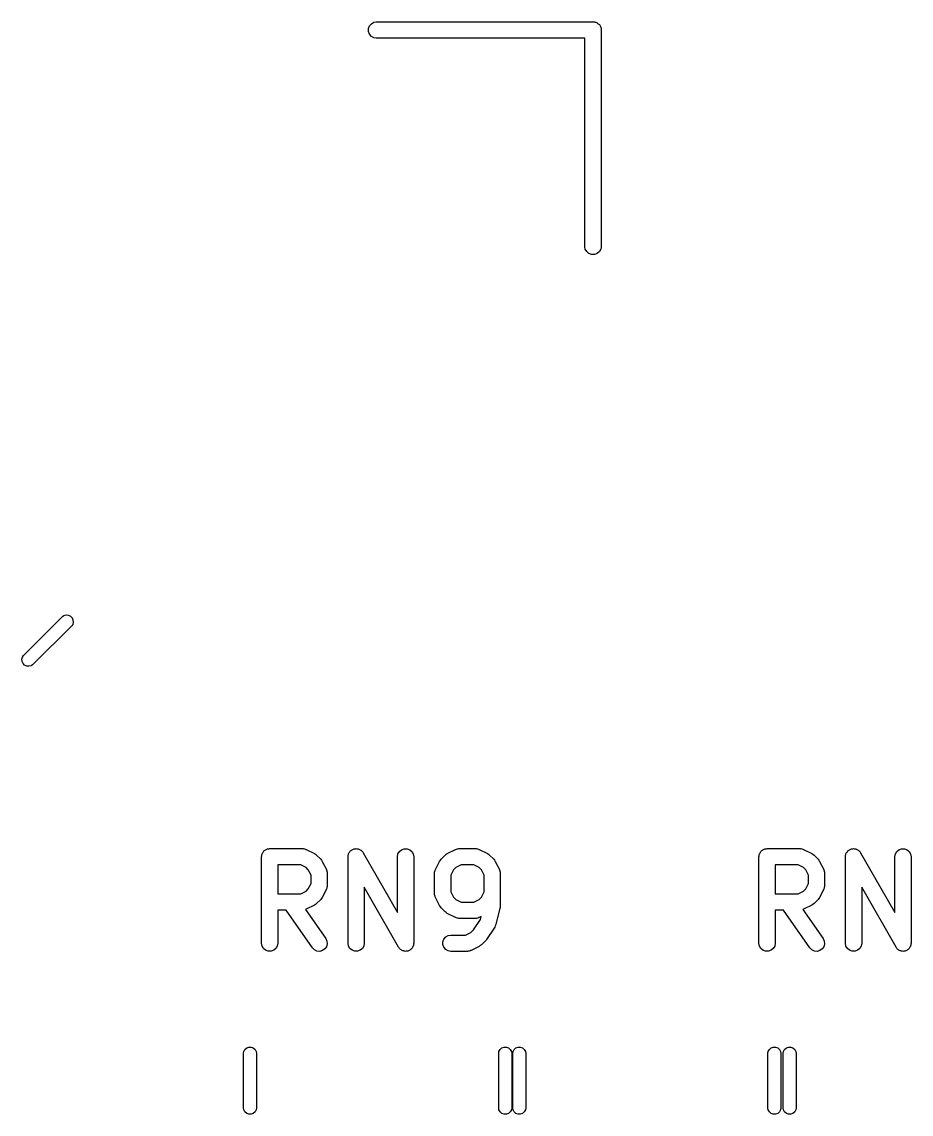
# Model space of a CAD drawing. Extents: x 553.3 to 630.8, y 408.7 to 458.1.
# Drawn here: x 591.3 to 599.52, y 427.53 to 437.63 of the extents above; entities that cross this region are included whole.
import ezdxf

# ---------------------------------------------------------------- set-up
doc = ezdxf.new("R2010")
doc.units = 0
doc.header["$MEASUREMENT"] = 0
doc.layers.add('BLACK', color=7, linetype='CONTINUOUS')

msp = doc.modelspace()

# ---------------------------------------------------------------- linework, layer by layer
at = {"layer": 'BLACK', "linetype": 'CONTINUOUS'}
for p, q in [((594.505, 437.564), (594.514, 437.589)), ((594.505, 437.538), (594.505, 437.564)), ((594.514, 437.589), (594.531, 437.609)), ((594.531, 437.609), (594.554, 437.622)), ((594.554, 437.622), (594.574, 437.626)), ((594.574, 437.626), (596.587, 437.626)), ((596.587, 437.626), (596.593, 437.626)), ((596.587, 437.626), (596.587, 437.626)), ((596.593, 437.626), (596.6, 437.624)), ((596.6, 437.624), (596.606, 437.622)), ((596.606, 437.622), (596.612, 437.619)), ((596.612, 437.619), (596.618, 437.617)), ((596.618, 437.617), (596.623, 437.612)), ((596.623, 437.612), (596.629, 437.609)), ((596.629, 437.609), (596.633, 437.604)), ((596.633, 437.604), (596.639, 437.6)), ((596.639, 437.6), (596.642, 437.594)), ((596.642, 437.594), (596.646, 437.589)), ((596.646, 437.589), (596.648, 437.583)), ((596.648, 437.583), (596.652, 437.577)), ((596.652, 437.577), (596.653, 437.57)), ((596.653, 437.57), (596.655, 437.564)), ((596.655, 437.564), (596.655, 437.557)), ((596.655, 437.557), (596.655, 437.557)), ((596.655, 437.557), (596.655, 435.544)), ((594.514, 437.513), (594.505, 437.538)), ((594.531, 437.492), (594.514, 437.513)), ((594.554, 437.479), (594.531, 437.492)), ((594.574, 437.476), (594.554, 437.479)), ((596.505, 437.476), (594.574, 437.476)), ((596.505, 435.544), (596.505, 437.476)), ((596.509, 435.525), (596.505, 435.544)), ((596.655, 435.544), (596.652, 435.525)), ((596.522, 435.502), (596.509, 435.525)), ((596.542, 435.485), (596.522, 435.502)), ((596.567, 435.476), (596.542, 435.485)), ((596.593, 435.476), (596.567, 435.476)), ((596.618, 435.485), (596.593, 435.476)), ((596.639, 435.502), (596.618, 435.485)), ((596.652, 435.525), (596.639, 435.502)), ((591.314, 431.767), (591.675, 432.128)), ((591.675, 432.128), (591.688, 432.137)), ((591.688, 432.137), (591.708, 432.143)), ((591.708, 432.143), (591.729, 432.141)), ((591.729, 432.141), (591.749, 432.132)), ((591.749, 432.132), (591.763, 432.117)), ((591.763, 432.117), (591.772, 432.098)), ((591.772, 432.098), (591.774, 432.077)), ((591.76, 432.043), (591.399, 431.683)), ((591.769, 432.056), (591.76, 432.043)), ((591.774, 432.077), (591.769, 432.056)), ((591.299, 431.734), (591.305, 431.754)), ((591.301, 431.713), (591.299, 431.734)), ((591.31, 431.694), (591.301, 431.713)), ((591.305, 431.754), (591.314, 431.767)), ((591.325, 431.679), (591.31, 431.694)), ((591.344, 431.67), (591.325, 431.679)), ((591.365, 431.668), (591.344, 431.67)), ((591.386, 431.673), (591.365, 431.668)), ((591.399, 431.683), (591.386, 431.673)), ((593.548, 429.969), (593.553, 429.973)), ((593.553, 429.973), (593.559, 429.975)), ((593.559, 429.975), (593.565, 429.979)), ((593.565, 429.979), (593.571, 429.98)), ((593.571, 429.98), (593.577, 429.982)), ((593.577, 429.982), (593.584, 429.982)), ((593.584, 429.982), (593.59, 429.983)), ((593.59, 429.983), (593.895, 429.983)), ((593.895, 429.983), (593.899, 429.982)), ((593.899, 429.982), (593.904, 429.983)), ((593.904, 429.983), (593.912, 429.98)), ((593.912, 429.98), (593.921, 429.979)), ((593.921, 429.979), (593.925, 429.976)), ((593.925, 429.976), (593.929, 429.975)), ((593.929, 429.975), (594.005, 429.937)), ((594.348, 429.969), (594.353, 429.973)), ((594.353, 429.973), (594.359, 429.975)), ((594.359, 429.975), (594.365, 429.979)), ((594.365, 429.979), (594.371, 429.98)), ((594.371, 429.98), (594.377, 429.982)), ((594.377, 429.982), (594.384, 429.982)), ((594.384, 429.982), (594.391, 429.983)), ((594.391, 429.983), (594.397, 429.982)), ((594.397, 429.982), (594.404, 429.982)), ((594.404, 429.982), (594.41, 429.98)), ((594.41, 429.98), (594.416, 429.978)), ((594.416, 429.978), (594.422, 429.975)), ((594.422, 429.975), (594.428, 429.973)), ((594.428, 429.973), (594.433, 429.969)), ((594.79, 429.956), (594.81, 429.973)), ((594.81, 429.973), (594.835, 429.982)), ((594.835, 429.982), (594.861, 429.982)), ((594.861, 429.982), (594.885, 429.973)), ((594.885, 429.973), (594.905, 429.956)), ((595.233, 429.937), (595.309, 429.975)), ((595.309, 429.975), (595.313, 429.976)), ((595.313, 429.976), (595.317, 429.979)), ((595.317, 429.979), (595.326, 429.98)), ((595.326, 429.98), (595.334, 429.983)), ((595.334, 429.983), (595.339, 429.982)), ((595.339, 429.982), (595.343, 429.983)), ((595.343, 429.983), (595.495, 429.983)), ((595.495, 429.983), (595.499, 429.982)), ((595.499, 429.982), (595.504, 429.983)), ((595.504, 429.983), (595.512, 429.98)), ((595.512, 429.98), (595.521, 429.979)), ((595.521, 429.979), (595.525, 429.976)), ((595.525, 429.976), (595.529, 429.975)), ((595.529, 429.975), (595.605, 429.937)), ((598.147, 429.969), (598.152, 429.973)), ((598.152, 429.973), (598.158, 429.975)), ((598.158, 429.975), (598.164, 429.979)), ((598.164, 429.979), (598.17, 429.98)), ((598.17, 429.98), (598.176, 429.982)), ((598.176, 429.982), (598.183, 429.982)), ((598.183, 429.982), (598.19, 429.983)), ((598.19, 429.983), (598.494, 429.983)), ((598.494, 429.983), (598.499, 429.982)), ((598.499, 429.982), (598.503, 429.983)), ((598.503, 429.983), (598.511, 429.98)), ((598.511, 429.98), (598.52, 429.979)), ((598.52, 429.979), (598.524, 429.976)), ((598.524, 429.976), (598.528, 429.975)), ((598.528, 429.975), (598.604, 429.937)), ((598.947, 429.969), (598.952, 429.973)), ((598.952, 429.973), (598.958, 429.975)), ((598.958, 429.975), (598.964, 429.979)), ((598.964, 429.979), (598.97, 429.98)), ((598.97, 429.98), (598.976, 429.982)), ((598.976, 429.982), (598.983, 429.982)), ((598.983, 429.982), (598.99, 429.983)), ((598.99, 429.983), (598.996, 429.982)), ((598.996, 429.982), (599.003, 429.982)), ((599.003, 429.982), (599.009, 429.98)), ((599.009, 429.98), (599.015, 429.978)), ((599.015, 429.978), (599.021, 429.975)), ((599.021, 429.975), (599.027, 429.973)), ((599.027, 429.973), (599.032, 429.969)), ((599.389, 429.956), (599.409, 429.973)), ((599.409, 429.973), (599.434, 429.982)), ((599.434, 429.982), (599.46, 429.982)), ((599.46, 429.982), (599.484, 429.973)), ((599.484, 429.973), (599.504, 429.956)), ((593.515, 429.908), (593.517, 429.915)), ((593.515, 429.108), (593.515, 429.908)), ((593.517, 429.921), (593.519, 429.927)), ((593.517, 429.915), (593.517, 429.921)), ((593.519, 429.927), (593.52, 429.934)), ((593.52, 429.934), (593.523, 429.939)), ((593.523, 429.939), (593.526, 429.946)), ((593.526, 429.946), (593.53, 429.951)), ((593.53, 429.951), (593.533, 429.956)), ((593.533, 429.956), (593.538, 429.961)), ((593.538, 429.961), (593.542, 429.966)), ((593.542, 429.966), (593.548, 429.969)), ((594.005, 429.937), (594.015, 429.93)), ((594.015, 429.93), (594.024, 429.923)), ((594.024, 429.923), (594.063, 429.885)), ((594.063, 429.885), (594.069, 429.875)), ((594.069, 429.875), (594.077, 429.865)), ((594.315, 429.908), (594.317, 429.915)), ((594.315, 429.108), (594.315, 429.908)), ((594.317, 429.921), (594.319, 429.927)), ((594.317, 429.915), (594.317, 429.921)), ((594.319, 429.927), (594.32, 429.934)), ((594.32, 429.934), (594.323, 429.94)), ((594.323, 429.94), (594.326, 429.946)), ((594.326, 429.946), (594.33, 429.951)), ((594.33, 429.951), (594.333, 429.956)), ((594.333, 429.956), (594.338, 429.961)), ((594.338, 429.961), (594.343, 429.966)), ((594.343, 429.966), (594.348, 429.969)), ((594.433, 429.969), (594.439, 429.965)), ((594.439, 429.965), (594.443, 429.96)), ((594.443, 429.96), (594.448, 429.956)), ((594.448, 429.956), (594.451, 429.95)), ((594.451, 429.95), (594.456, 429.945)), ((594.456, 429.945), (594.773, 429.391)), ((594.773, 429.908), (594.777, 429.934)), ((594.773, 429.391), (594.773, 429.908)), ((594.777, 429.934), (594.79, 429.956)), ((594.905, 429.956), (594.918, 429.934)), ((594.918, 429.934), (594.923, 429.908)), ((594.923, 429.908), (594.923, 429.108)), ((595.161, 429.865), (595.169, 429.875)), ((595.169, 429.875), (595.176, 429.885)), ((595.176, 429.885), (595.214, 429.923)), ((595.214, 429.923), (595.223, 429.93)), ((595.223, 429.93), (595.233, 429.937)), ((595.605, 429.937), (595.615, 429.93)), ((595.615, 429.93), (595.624, 429.923)), ((595.624, 429.923), (595.663, 429.885)), ((595.663, 429.885), (595.669, 429.875)), ((595.669, 429.875), (595.677, 429.865)), ((598.115, 429.908), (598.116, 429.915)), ((598.115, 429.108), (598.115, 429.908)), ((598.116, 429.921), (598.118, 429.927)), ((598.116, 429.915), (598.116, 429.921)), ((598.118, 429.927), (598.119, 429.934)), ((598.119, 429.934), (598.122, 429.939)), ((598.122, 429.939), (598.125, 429.946)), ((598.125, 429.946), (598.129, 429.951)), ((598.129, 429.951), (598.132, 429.956)), ((598.132, 429.956), (598.137, 429.961)), ((598.137, 429.961), (598.141, 429.966)), ((598.141, 429.966), (598.147, 429.969)), ((598.604, 429.937), (598.614, 429.93)), ((598.614, 429.93), (598.624, 429.923)), ((598.624, 429.923), (598.662, 429.885)), ((598.662, 429.885), (598.668, 429.875)), ((598.668, 429.875), (598.676, 429.865)), ((598.915, 429.908), (598.916, 429.915)), ((598.915, 429.108), (598.915, 429.908)), ((598.916, 429.921), (598.918, 429.927)), ((598.916, 429.915), (598.916, 429.921)), ((598.918, 429.927), (598.919, 429.934)), ((598.919, 429.934), (598.922, 429.94)), ((598.922, 429.94), (598.925, 429.946)), ((598.925, 429.946), (598.929, 429.951)), ((598.929, 429.951), (598.932, 429.956)), ((598.932, 429.956), (598.937, 429.961)), ((598.937, 429.961), (598.942, 429.966)), ((598.942, 429.966), (598.947, 429.969)), ((599.032, 429.969), (599.038, 429.965)), ((599.038, 429.965), (599.042, 429.96)), ((599.042, 429.96), (599.047, 429.956)), ((599.047, 429.956), (599.05, 429.95)), ((599.05, 429.95), (599.055, 429.945)), ((599.055, 429.945), (599.372, 429.391)), ((599.372, 429.908), (599.376, 429.934)), ((599.372, 429.391), (599.372, 429.908)), ((599.376, 429.934), (599.389, 429.956)), ((599.504, 429.956), (599.517, 429.934)), ((599.517, 429.934), (599.522, 429.908)), ((599.522, 429.908), (599.522, 429.108)), ((593.665, 429.833), (593.665, 429.564)), ((593.878, 429.833), (593.665, 429.833)), ((593.927, 429.808), (593.878, 429.833)), ((593.948, 429.787), (593.927, 429.808)), ((593.973, 429.738), (593.948, 429.787)), ((594.077, 429.865), (594.115, 429.789)), ((594.115, 429.789), (594.116, 429.785)), ((594.116, 429.785), (594.118, 429.781)), ((594.118, 429.781), (594.12, 429.773)), ((594.12, 429.773), (594.122, 429.764)), ((595.116, 429.764), (595.118, 429.773)), ((595.118, 429.773), (595.12, 429.781)), ((595.12, 429.781), (595.122, 429.785)), ((595.122, 429.785), (595.123, 429.789)), ((595.123, 429.789), (595.161, 429.865)), ((595.29, 429.787), (595.265, 429.738)), ((595.311, 429.808), (595.29, 429.787)), ((595.361, 429.833), (595.311, 429.808)), ((595.478, 429.833), (595.361, 429.833)), ((595.527, 429.808), (595.478, 429.833)), ((595.548, 429.787), (595.527, 429.808)), ((595.573, 429.738), (595.548, 429.787)), ((595.677, 429.865), (595.715, 429.789)), ((595.715, 429.789), (595.716, 429.785)), ((595.716, 429.785), (595.718, 429.781)), ((595.718, 429.781), (595.72, 429.773)), ((595.72, 429.773), (595.722, 429.764)), ((598.265, 429.833), (598.265, 429.564)), ((598.477, 429.833), (598.265, 429.833)), ((598.526, 429.808), (598.477, 429.833)), ((598.547, 429.787), (598.526, 429.808)), ((598.572, 429.738), (598.547, 429.787)), ((598.676, 429.865), (598.714, 429.789)), ((598.714, 429.789), (598.715, 429.785)), ((598.715, 429.785), (598.717, 429.781)), ((598.717, 429.781), (598.719, 429.773)), ((598.719, 429.773), (598.721, 429.764)), ((593.973, 429.659), (593.973, 429.738)), ((594.122, 429.764), (594.122, 429.76)), ((594.122, 429.76), (594.123, 429.756)), ((594.123, 429.756), (594.123, 429.641)), ((595.115, 429.756), (595.116, 429.76)), ((595.115, 429.565), (595.115, 429.756)), ((595.116, 429.76), (595.116, 429.764)), ((595.265, 429.738), (595.265, 429.583)), ((595.573, 429.583), (595.573, 429.738)), ((595.722, 429.764), (595.722, 429.76)), ((595.722, 429.76), (595.723, 429.756)), ((595.723, 429.756), (595.723, 429.451)), ((598.572, 429.659), (598.572, 429.738)), ((598.721, 429.764), (598.721, 429.76)), ((598.721, 429.76), (598.722, 429.756)), ((598.722, 429.756), (598.722, 429.641)), ((593.878, 429.564), (593.927, 429.589)), ((593.927, 429.589), (593.948, 429.61)), ((593.948, 429.61), (593.973, 429.659)), ((594.115, 429.608), (594.077, 429.532)), ((594.116, 429.612), (594.115, 429.608)), ((594.118, 429.616), (594.116, 429.612)), ((594.12, 429.624), (594.118, 429.616)), ((594.122, 429.633), (594.12, 429.624)), ((594.123, 429.641), (594.122, 429.637)), ((594.122, 429.637), (594.122, 429.633)), ((594.783, 429.071), (594.465, 429.626)), ((594.465, 429.626), (594.465, 429.108)), ((595.265, 429.583), (595.29, 429.533)), ((595.548, 429.533), (595.573, 429.583)), ((598.477, 429.564), (598.526, 429.589)), ((598.526, 429.589), (598.547, 429.61)), ((598.547, 429.61), (598.572, 429.659)), ((598.714, 429.608), (598.676, 429.532)), ((598.715, 429.612), (598.714, 429.608)), ((598.717, 429.616), (598.715, 429.612)), ((598.719, 429.624), (598.717, 429.616)), ((598.721, 429.633), (598.719, 429.624)), ((598.722, 429.641), (598.721, 429.637)), ((598.721, 429.637), (598.721, 429.633)), ((599.382, 429.071), (599.065, 429.626)), ((599.065, 429.626), (599.065, 429.108)), ((593.665, 429.564), (593.878, 429.564)), ((594.024, 429.474), (594.015, 429.467)), ((594.063, 429.512), (594.024, 429.474)), ((594.069, 429.522), (594.063, 429.512)), ((594.077, 429.532), (594.069, 429.522)), ((595.116, 429.561), (595.115, 429.565)), ((595.116, 429.557), (595.116, 429.561)), ((595.118, 429.548), (595.116, 429.557)), ((595.12, 429.54), (595.118, 429.548)), ((595.122, 429.536), (595.12, 429.54)), ((595.123, 429.532), (595.122, 429.536)), ((595.161, 429.456), (595.123, 429.532)), ((595.29, 429.533), (595.311, 429.513)), ((595.311, 429.513), (595.361, 429.488)), ((595.361, 429.488), (595.478, 429.488)), ((595.478, 429.488), (595.527, 429.513)), ((595.527, 429.513), (595.548, 429.533)), ((598.265, 429.564), (598.477, 429.564)), ((598.624, 429.474), (598.614, 429.467)), ((598.662, 429.512), (598.624, 429.474)), ((598.668, 429.522), (598.662, 429.512)), ((598.676, 429.532), (598.668, 429.522)), ((593.742, 429.414), (593.665, 429.414)), ((593.665, 429.414), (593.665, 429.108)), ((593.986, 429.065), (593.742, 429.414)), ((593.925, 429.421), (593.922, 429.419)), ((593.922, 429.419), (594.109, 429.151)), ((593.929, 429.422), (593.925, 429.421)), ((594.005, 429.46), (593.929, 429.422)), ((594.015, 429.467), (594.005, 429.46)), ((595.169, 429.446), (595.161, 429.456)), ((595.176, 429.436), (595.169, 429.446)), ((595.214, 429.398), (595.176, 429.436)), ((595.223, 429.391), (595.214, 429.398)), ((595.233, 429.384), (595.223, 429.391)), ((595.309, 429.346), (595.233, 429.384)), ((595.72, 429.433), (595.682, 429.28)), ((595.721, 429.442), (595.72, 429.433)), ((595.723, 429.451), (595.721, 429.442)), ((598.341, 429.414), (598.265, 429.414)), ((598.265, 429.414), (598.265, 429.108)), ((598.585, 429.065), (598.341, 429.414)), ((598.524, 429.421), (598.521, 429.419)), ((598.521, 429.419), (598.708, 429.151)), ((598.528, 429.422), (598.524, 429.421)), ((598.604, 429.46), (598.528, 429.422)), ((598.614, 429.467), (598.604, 429.46)), ((595.313, 429.345), (595.309, 429.346)), ((595.317, 429.342), (595.313, 429.345)), ((595.326, 429.341), (595.317, 429.342)), ((595.334, 429.338), (595.326, 429.341)), ((595.339, 429.339), (595.334, 429.338)), ((595.343, 429.338), (595.339, 429.339)), ((595.495, 429.338), (595.343, 429.338)), ((595.475, 429.232), (595.54, 429.329)), ((595.499, 429.339), (595.495, 429.338)), ((595.504, 429.338), (595.499, 429.339)), ((595.512, 429.341), (595.504, 429.338)), ((595.521, 429.342), (595.512, 429.341)), ((595.525, 429.345), (595.521, 429.342)), ((595.529, 429.346), (595.525, 429.345)), ((595.546, 429.354), (595.529, 429.346)), ((595.54, 429.329), (595.546, 429.354)), ((595.677, 429.269), (595.672, 429.257)), ((595.682, 429.28), (595.677, 429.269)), ((595.202, 429.146), (595.218, 429.166)), ((595.218, 429.166), (595.241, 429.179)), ((595.241, 429.179), (595.267, 429.183)), ((595.267, 429.183), (595.401, 429.183)), ((595.401, 429.183), (595.451, 429.208)), ((595.451, 429.208), (595.475, 429.232)), ((595.672, 429.257), (595.596, 429.143)), ((593.52, 429.082), (593.515, 429.108)), ((593.533, 429.06), (593.52, 429.082)), ((593.661, 429.082), (593.648, 429.06)), ((593.665, 429.108), (593.661, 429.082)), ((594.005, 429.047), (593.986, 429.065)), ((594.116, 429.076), (594.101, 429.055)), ((594.109, 429.151), (594.12, 429.127)), ((594.122, 429.102), (594.116, 429.076)), ((594.12, 429.127), (594.122, 429.102)), ((594.32, 429.082), (594.315, 429.108)), ((594.333, 429.06), (594.32, 429.082)), ((594.461, 429.082), (594.448, 429.06)), ((594.465, 429.108), (594.461, 429.082)), ((594.787, 429.066), (594.783, 429.071)), ((594.79, 429.06), (594.787, 429.066)), ((594.908, 429.065), (594.905, 429.06)), ((594.912, 429.07), (594.908, 429.065)), ((594.915, 429.077), (594.912, 429.07)), ((594.918, 429.082), (594.915, 429.077)), ((594.919, 429.089), (594.918, 429.082)), ((594.921, 429.095), (594.919, 429.089)), ((594.923, 429.108), (594.921, 429.101)), ((594.921, 429.101), (594.921, 429.095)), ((595.193, 429.121), (595.202, 429.146)), ((595.193, 429.095), (595.193, 429.121)), ((595.202, 429.071), (595.193, 429.095)), ((595.218, 429.051), (595.202, 429.071)), ((595.529, 429.079), (595.453, 429.041)), ((595.538, 429.086), (595.529, 429.079)), ((595.548, 429.093), (595.538, 429.086)), ((595.586, 429.131), (595.548, 429.093)), ((595.591, 429.137), (595.586, 429.131)), ((595.596, 429.143), (595.591, 429.137)), ((598.119, 429.082), (598.115, 429.108)), ((598.132, 429.06), (598.119, 429.082)), ((598.26, 429.082), (598.247, 429.06)), ((598.265, 429.108), (598.26, 429.082)), ((598.604, 429.047), (598.585, 429.065)), ((598.715, 429.076), (598.7, 429.055)), ((598.708, 429.151), (598.719, 429.127)), ((598.721, 429.102), (598.715, 429.076)), ((598.719, 429.127), (598.721, 429.102)), ((598.919, 429.082), (598.915, 429.108)), ((598.932, 429.06), (598.919, 429.082)), ((599.06, 429.082), (599.047, 429.06)), ((599.065, 429.108), (599.06, 429.082)), ((599.386, 429.066), (599.382, 429.071)), ((599.389, 429.06), (599.386, 429.066)), ((599.507, 429.065), (599.504, 429.06)), ((599.511, 429.07), (599.507, 429.065)), ((599.514, 429.077), (599.511, 429.07)), ((599.517, 429.082), (599.514, 429.077)), ((599.518, 429.089), (599.517, 429.082)), ((599.52, 429.095), (599.518, 429.089)), ((599.522, 429.108), (599.52, 429.101)), ((599.52, 429.101), (599.52, 429.095)), ((593.553, 429.043), (593.533, 429.06)), ((593.577, 429.034), (593.553, 429.043)), ((593.603, 429.034), (593.577, 429.034)), ((593.628, 429.043), (593.603, 429.034)), ((593.648, 429.06), (593.628, 429.043)), ((594.028, 429.036), (594.005, 429.047)), ((594.054, 429.033), (594.028, 429.036)), ((594.079, 429.04), (594.054, 429.033)), ((594.101, 429.055), (594.079, 429.04)), ((594.353, 429.043), (594.333, 429.06)), ((594.377, 429.034), (594.353, 429.043)), ((594.404, 429.034), (594.377, 429.034)), ((594.428, 429.043), (594.404, 429.034)), ((594.448, 429.06), (594.428, 429.043)), ((594.795, 429.056), (594.79, 429.06)), ((594.799, 429.051), (594.795, 429.056)), ((594.805, 429.047), (594.799, 429.051)), ((594.81, 429.043), (594.805, 429.047)), ((594.816, 429.041), (594.81, 429.043)), ((594.822, 429.038), (594.816, 429.041)), ((594.828, 429.037), (594.822, 429.038)), ((594.835, 429.034), (594.828, 429.037)), ((594.841, 429.034), (594.835, 429.034)), ((594.847, 429.033), (594.841, 429.034)), ((594.854, 429.034), (594.847, 429.033)), ((594.861, 429.034), (594.854, 429.034)), ((594.867, 429.036), (594.861, 429.034)), ((594.873, 429.038), (594.867, 429.036)), ((594.879, 429.041), (594.873, 429.038)), ((594.885, 429.043), (594.879, 429.041)), ((594.89, 429.047), (594.885, 429.043)), ((594.896, 429.05), (594.89, 429.047)), ((594.9, 429.056), (594.896, 429.05)), ((594.905, 429.06), (594.9, 429.056)), ((595.241, 429.038), (595.218, 429.051)), ((595.267, 429.033), (595.241, 429.038)), ((595.419, 429.033), (595.267, 429.033)), ((595.423, 429.034), (595.419, 429.033)), ((595.428, 429.034), (595.423, 429.034)), ((595.436, 429.036), (595.428, 429.034)), ((595.445, 429.038), (595.436, 429.036)), ((595.448, 429.04), (595.445, 429.038)), ((595.453, 429.041), (595.448, 429.04)), ((598.152, 429.043), (598.132, 429.06)), ((598.176, 429.034), (598.152, 429.043)), ((598.203, 429.034), (598.176, 429.034)), ((598.227, 429.043), (598.203, 429.034)), ((598.247, 429.06), (598.227, 429.043)), ((598.627, 429.036), (598.604, 429.047)), ((598.653, 429.033), (598.627, 429.036)), ((598.678, 429.04), (598.653, 429.033)), ((598.7, 429.055), (598.678, 429.04)), ((598.952, 429.043), (598.932, 429.06)), ((598.976, 429.034), (598.952, 429.043)), ((599.003, 429.034), (598.976, 429.034)), ((599.027, 429.043), (599.003, 429.034)), ((599.047, 429.06), (599.027, 429.043)), ((599.394, 429.056), (599.389, 429.06)), ((599.398, 429.051), (599.394, 429.056)), ((599.404, 429.047), (599.398, 429.051)), ((599.409, 429.043), (599.404, 429.047)), ((599.415, 429.041), (599.409, 429.043)), ((599.421, 429.038), (599.415, 429.041)), ((599.427, 429.037), (599.421, 429.038)), ((599.434, 429.034), (599.427, 429.037)), ((599.44, 429.034), (599.434, 429.034)), ((599.446, 429.033), (599.44, 429.034)), ((599.453, 429.034), (599.446, 429.033)), ((599.46, 429.034), (599.453, 429.034)), ((599.466, 429.036), (599.46, 429.034)), ((599.472, 429.038), (599.466, 429.036)), ((599.478, 429.041), (599.472, 429.038)), ((599.484, 429.043), (599.478, 429.041)), ((599.489, 429.047), (599.484, 429.043)), ((599.495, 429.05), (599.489, 429.047)), ((599.499, 429.056), (599.495, 429.05)), ((599.504, 429.06), (599.499, 429.056)), ((593.349, 428.093), (593.351, 428.108)), ((593.349, 427.582), (593.349, 428.093)), ((593.351, 428.108), (593.362, 428.127)), ((593.362, 428.127), (593.378, 428.14)), ((593.378, 428.14), (593.398, 428.148)), ((593.398, 428.148), (593.419, 428.148)), ((593.419, 428.148), (593.439, 428.14)), ((593.439, 428.14), (593.455, 428.127)), ((593.455, 428.127), (593.466, 428.108)), ((593.466, 428.108), (593.469, 428.093)), ((593.469, 428.093), (593.469, 427.582)), ((595.709, 428.093), (595.711, 428.108)), ((595.709, 427.582), (595.709, 428.093)), ((595.711, 428.108), (595.722, 428.127)), ((595.722, 428.127), (595.738, 428.14)), ((595.738, 428.14), (595.758, 428.148)), ((595.758, 428.148), (595.779, 428.148)), ((595.779, 428.148), (595.799, 428.14)), ((595.799, 428.14), (595.815, 428.127)), ((595.815, 428.127), (595.826, 428.108)), ((595.826, 428.108), (595.829, 428.093)), ((595.829, 428.093), (595.829, 427.582)), ((595.838, 428.093), (595.841, 428.108)), ((595.838, 427.582), (595.838, 428.093)), ((595.841, 428.108), (595.851, 428.127)), ((595.851, 428.127), (595.867, 428.14)), ((595.867, 428.14), (595.887, 428.148)), ((595.887, 428.148), (595.908, 428.148)), ((595.908, 428.148), (595.928, 428.14)), ((595.928, 428.14), (595.944, 428.127)), ((595.944, 428.127), (595.955, 428.108)), ((595.955, 428.108), (595.958, 428.093)), ((595.958, 428.093), (595.958, 427.582)), ((598.198, 428.093), (598.201, 428.108)), ((598.198, 427.582), (598.198, 428.093)), ((598.201, 428.108), (598.211, 428.127)), ((598.211, 428.127), (598.227, 428.14)), ((598.227, 428.14), (598.247, 428.148)), ((598.247, 428.148), (598.268, 428.148)), ((598.268, 428.148), (598.288, 428.14)), ((598.288, 428.14), (598.304, 428.127)), ((598.304, 428.127), (598.315, 428.108)), ((598.315, 428.108), (598.318, 428.093)), ((598.318, 428.093), (598.318, 427.582)), ((598.339, 428.093), (598.342, 428.108)), ((598.339, 427.582), (598.339, 428.093)), ((598.342, 428.108), (598.352, 428.127)), ((598.352, 428.127), (598.369, 428.14)), ((598.369, 428.14), (598.388, 428.148)), ((598.388, 428.148), (598.41, 428.148)), ((598.41, 428.148), (598.429, 428.14)), ((598.429, 428.14), (598.446, 428.127)), ((598.446, 428.127), (598.456, 428.108)), ((598.456, 428.108), (598.459, 428.093)), ((598.459, 428.093), (598.459, 427.582)), ((593.351, 427.567), (593.349, 427.582)), ((593.362, 427.548), (593.351, 427.567)), ((593.466, 427.567), (593.455, 427.548)), ((593.469, 427.582), (593.466, 427.567)), ((595.711, 427.567), (595.709, 427.582)), ((595.722, 427.548), (595.711, 427.567)), ((595.826, 427.567), (595.815, 427.548)), ((595.829, 427.582), (595.826, 427.567)), ((595.841, 427.567), (595.838, 427.582)), ((595.851, 427.548), (595.841, 427.567)), ((595.955, 427.567), (595.944, 427.548)), ((595.958, 427.582), (595.955, 427.567)), ((598.201, 427.567), (598.198, 427.582)), ((598.211, 427.548), (598.201, 427.567)), ((598.315, 427.567), (598.304, 427.548)), ((598.318, 427.582), (598.315, 427.567)), ((598.342, 427.567), (598.339, 427.582)), ((598.352, 427.548), (598.342, 427.567)), ((598.456, 427.567), (598.446, 427.548)), ((598.459, 427.582), (598.456, 427.567)), ((593.378, 427.535), (593.362, 427.548)), ((593.398, 427.528), (593.378, 427.535)), ((593.419, 427.528), (593.398, 427.528)), ((593.439, 427.535), (593.419, 427.528)), ((593.455, 427.548), (593.439, 427.535)), ((595.738, 427.535), (595.722, 427.548)), ((595.758, 427.528), (595.738, 427.535)), ((595.779, 427.528), (595.758, 427.528)), ((595.799, 427.535), (595.779, 427.528)), ((595.815, 427.548), (595.799, 427.535)), ((595.867, 427.535), (595.851, 427.548)), ((595.887, 427.528), (595.867, 427.535)), ((595.908, 427.528), (595.887, 427.528)), ((595.928, 427.535), (595.908, 427.528)), ((595.944, 427.548), (595.928, 427.535)), ((598.227, 427.535), (598.211, 427.548)), ((598.247, 427.528), (598.227, 427.535)), ((598.268, 427.528), (598.247, 427.528)), ((598.288, 427.535), (598.268, 427.528)), ((598.304, 427.548), (598.288, 427.535)), ((598.369, 427.535), (598.352, 427.548)), ((598.388, 427.528), (598.369, 427.535)), ((598.41, 427.528), (598.388, 427.528)), ((598.429, 427.535), (598.41, 427.528)), ((598.446, 427.548), (598.429, 427.535))]:
    msp.add_line(p, q, dxfattribs=at)

doc.saveas('drawing.dxf')
